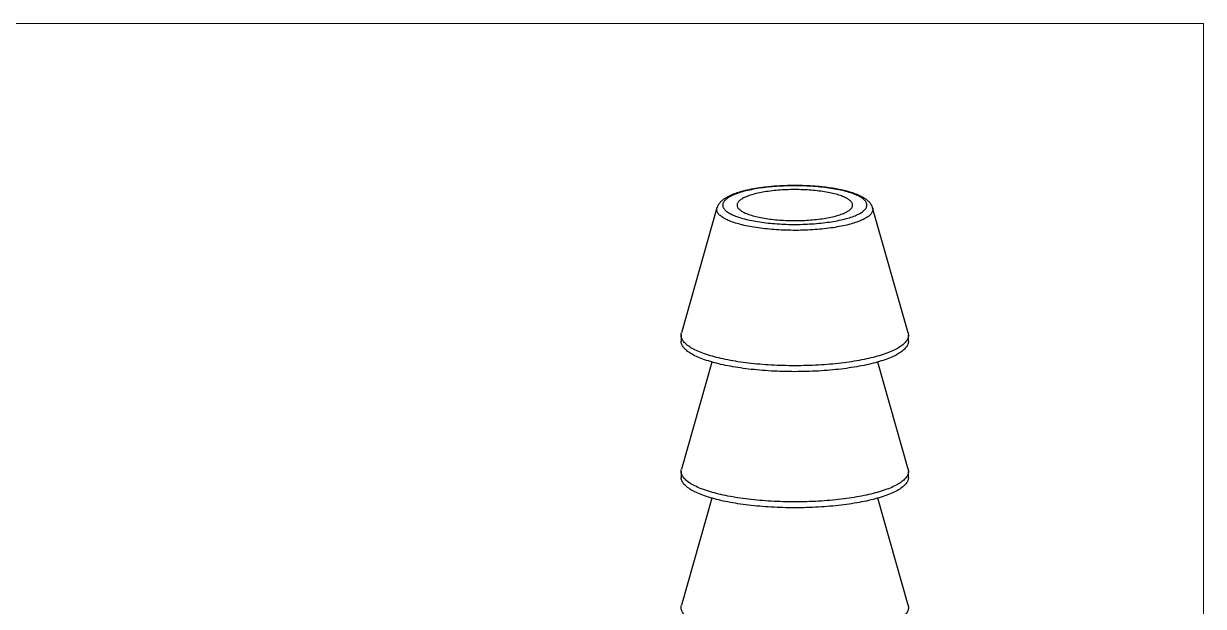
# Model space of a CAD drawing. Header units: inches. Extents: x 0.08 to 3.4, y 0.08 to 2.61.
# Drawn here: x 2.9155 to 3.3955, y 2.3687 to 2.6058 of the extents above; entities that cross this region are included whole.
import ezdxf

# ---------------------------------------------------------------- set-up
doc = ezdxf.new("R2010")
doc.units = ezdxf.units.IN
doc.header["$LTSCALE"] = 0.31586
doc.header["$MEASUREMENT"] = 0
doc.linetypes.add('SLD-Solid', pattern=[0])

msp = doc.modelspace()

# ---------------------------------------------------------------- linework, layer by layer
at = {"color": 7, "linetype": 'SLD-Solid', "lineweight": 18}
for p, q in [((3.395495, 2.605845), (0.078965, 2.605845)), ((3.395495, 0.078965), (3.395495, 2.605845))]:
    msp.add_line(p, q, dxfattribs=at)
at = {"color": 7, "linetype": 'SLD-Solid', "lineweight": 25}
for p, q in [((3.1975849, 2.5308584), (3.1831295, 2.4799401)), ((3.2609036, 2.5308629), (3.2609049, 2.5308584)), ((3.2753602, 2.4799401), (3.2609049, 2.5308584)), ((3.1829963, 2.4790004), (3.1829963, 2.4765918)), ((3.2754934, 2.4765918), (3.2754934, 2.4790004)), ((3.1955002, 2.4681188), (3.1831295, 2.4245438)), ((3.2753602, 2.4245438), (3.2629896, 2.4681188)), ((3.1829963, 2.4236041), (3.1829963, 2.4211956)), ((3.2754934, 2.4211956), (3.2754934, 2.4236041)), ((3.1955002, 2.4127226), (3.1831295, 2.3691475)), ((3.2753602, 2.3691475), (3.2629896, 2.4127226))]:
    msp.add_line(p, q, dxfattribs=at)
at = {"color": 7, "linetype": 'SLD-Solid', "lineweight": 25, "flags": 128}
for points in [[(3.2499911, 2.5375462), (3.2493048, 2.5377242), (3.2485973, 2.5378961), (3.2478692, 2.5380617), (3.2471215, 2.5382209), (3.2463547, 2.5383735), (3.2455699, 2.5385193), (3.2447677, 2.5386582), (3.2439491, 2.5387901), (3.2431149, 2.5389147), (3.242266, 2.539032), (3.2414034, 2.5391418), (3.2405278, 2.539244), (3.2396403, 2.5393386), (3.2387417, 2.5394253), (3.2378331, 2.5395042), (3.2369154, 2.5395751), (3.2359895, 2.539638), (3.2350565, 2.5396927), (3.2341174, 2.5397393), (3.2331731, 2.5397777), (3.2322246, 2.5398079), (3.231273, 2.5398297), (3.2303192, 2.5398432), (3.2293643, 2.5398484), (3.2284092, 2.5398453), (3.2274551, 2.5398339), (3.2265028, 2.5398141), (3.2255534, 2.539786), (3.224608, 2.5397497), (3.2236675, 2.5397052), (3.2227328, 2.5396524), (3.2218051, 2.5395916), (3.2208853, 2.5395227), (3.2199743, 2.5394458), (3.2190731, 2.539361), (3.2181828, 2.5392684), (3.2173041, 2.5391681), (3.2164381, 2.5390601), (3.2155857, 2.5389447), (3.2147478, 2.5388219), (3.2139252, 2.5386919), (3.2131188, 2.5385547), (3.2123296, 2.5384106), (3.2115582, 2.5382597), (3.2108056, 2.5381021), (3.2100726, 2.5379381), (3.2093599, 2.5377678), (3.2086682, 2.5375913), (3.2079983, 2.5374089), (3.207351, 2.5372207), (3.2067269, 2.537027), (3.2061266, 2.536828), (3.2055508, 2.5366238), (3.2050002, 2.5364148), (3.2044752, 2.536201), (3.2039765, 2.5359828), (3.2035046, 2.5357603), (3.2030599, 2.5355338), (3.202643, 2.5353036), (3.2022543, 2.5350699), (3.2018942, 2.5348329), (3.201563, 2.5345929), (3.2012612, 2.5343501), (3.2009891, 2.5341048), (3.2007469, 2.5338573), (3.2005349, 2.5336078), (3.2003533, 2.5333565), (3.2002024, 2.5331039), (3.2000822, 2.53285), (3.199993, 2.5325953), (3.1999347, 2.5323398), (3.1999075, 2.5320841), (3.1999114, 2.5318282), (3.1999463, 2.5315725), (3.2000124, 2.5313172), (3.2001094, 2.5310626), (3.2002372, 2.530809), (3.2003959, 2.5305567), (3.2005851, 2.5303059), (3.2008046, 2.5300569), (3.2010543, 2.5298099), (3.2013339, 2.5295652), (3.2016431, 2.5293231), (3.2019815, 2.5290838), (3.2023488, 2.5288476), (3.2027446, 2.5286147), (3.2031685, 2.5283854), (3.20362, 2.5281599), (3.2040987, 2.5279385), (3.204604, 2.5277213), (3.2051355, 2.5275087), (3.2056924, 2.5273009), (3.2062744, 2.5270979), (3.2068807, 2.5269002), (3.2075107, 2.5267079), (3.2081637, 2.5265212), (3.2088391, 2.5263402), (3.2095361, 2.5261653), (3.210254, 2.5259965), (3.210992, 2.5258341), (3.2117493, 2.5256781), (3.2125252, 2.5255289), (3.2133188, 2.5253865), (3.2141293, 2.5252512), (3.2149558, 2.5251229), (3.2157975, 2.5250019), (3.2166534, 2.5248884), (3.2175226, 2.5247823), (3.2184043, 2.5246839), (3.2192975, 2.5245933), (3.2202012, 2.5245104), (3.2211144, 2.5244355), (3.2220363, 2.5243686), (3.2229659, 2.5243098), (3.2239021, 2.5242591), (3.2248439, 2.5242166), (3.2257905, 2.5241824), (3.2267406, 2.5241564), (3.2276935, 2.5241387), (3.2286479, 2.5241293), (3.2296031, 2.5241283), (3.2305578, 2.5241356), (3.2315111, 2.5241512), (3.2324621, 2.5241751), (3.2334096, 2.5242073), (3.2343527, 2.5242477), (3.2352904, 2.5242964), (3.2362217, 2.5243532), (3.2371456, 2.5244181), (3.2380611, 2.524491), (3.2389673, 2.5245718), (3.2398632, 2.5246605), (3.2407478, 2.524757), (3.2416203, 2.5248612), (3.2424796, 2.5249729), (3.2433249, 2.525092), (3.2441553, 2.5252184), (3.2449698, 2.525352), (3.2457678, 2.5254927), (3.2465482, 2.5256402), (3.2473102, 2.5257945), (3.2480531, 2.5259553), (3.2487761, 2.5261225), (3.2494784, 2.5262959), (3.2501593, 2.5264754), (3.2508179, 2.5266607), (3.2514538, 2.5268516), (3.252066, 2.527048), (3.2526541, 2.5272497), (3.2532174, 2.5274563), (3.2537553, 2.5276678), (3.2542672, 2.5278838), (3.2547526, 2.5281042), (3.255211, 2.5283287), (3.2556418, 2.528557), (3.2560447, 2.528789), (3.2564191, 2.5290244), (3.2567648, 2.529263), (3.2570813, 2.5295044), (3.2573683, 2.5297485), (3.2576255, 2.5299949), (3.2578526, 2.5302435), (3.2580495, 2.5304938), (3.2582157, 2.5307458), (3.2583513, 2.5309991), (3.258456, 2.5312535), (3.2585298, 2.5315086), (3.2585726, 2.5317642), (3.2585842, 2.5320201), (3.2585648, 2.5322759), (3.2585143, 2.5325315), (3.2584328, 2.5327864), (3.2583203, 2.5330405), (3.258177, 2.5332935), (3.2580031, 2.5335451), (3.2577987, 2.5337951), (3.257564, 2.5340431), (3.2572994, 2.534289), (3.2570049, 2.5345324), (3.2566811, 2.5347731), (3.2563282, 2.5350109), (3.2559466, 2.5352455), (3.2555367, 2.5354766), (3.2550989, 2.535704), (3.2546338, 2.5359275), (3.2541417, 2.5361468), (3.2536233, 2.5363618), (3.253079, 2.536572), (3.2525094, 2.5367774), (3.2519152, 2.5369778), (3.251297, 2.5371728), (3.2506554, 2.5373624), (3.2499911, 2.5375462)], [(3.2458614, 2.5275364), (3.2464538, 2.5277009), (3.2470235, 2.5278712), (3.2475697, 2.5280468), (3.2480918, 2.5282277), (3.248589, 2.5284135), (3.2490608, 2.5286041), (3.2495063, 2.5287991), (3.2499252, 2.5289983), (3.2503168, 2.5292014), (3.2506806, 2.5294083), (3.2510161, 2.5296185), (3.2513229, 2.5298319), (3.2516006, 2.5300481), (3.2518488, 2.5302668), (3.2520672, 2.5304878), (3.2522555, 2.5307109), (3.2524134, 2.5309355), (3.2525408, 2.5311616), (3.2526374, 2.5313888), (3.2527032, 2.5316168), (3.2527381, 2.5318452), (3.252742, 2.5320738), (3.2527148, 2.5323024), (3.2526568, 2.5325305), (3.2525678, 2.5327579), (3.2524481, 2.5329843), (3.2522978, 2.5332093), (3.2521171, 2.5334328), (3.2519062, 2.5336543), (3.2516654, 2.5338737), (3.2513951, 2.5340906), (3.2510955, 2.5343046), (3.2507671, 2.5345157), (3.2504104, 2.5347234), (3.2500257, 2.5349275), (3.2496136, 2.5351277), (3.2491746, 2.5353238), (3.2487094, 2.5355155), (3.2482185, 2.5357025), (3.2477025, 2.5358846), (3.2471623, 2.5360616), (3.2465984, 2.5362332), (3.2460115, 2.5363992), (3.2454026, 2.5365594), (3.2447724, 2.5367136), (3.2441217, 2.5368615), (3.2434514, 2.5370031), (3.2427623, 2.5371379), (3.2420554, 2.5372661), (3.2413316, 2.5373872), (3.2405919, 2.5375012), (3.2398372, 2.537608), (3.2390685, 2.5377073), (3.2382869, 2.5377991), (3.2374934, 2.5378832), (3.2366889, 2.5379596), (3.2358747, 2.5380281), (3.2350517, 2.5380886), (3.2342211, 2.538141), (3.2333838, 2.5381854), (3.2325412, 2.5382216), (3.2316941, 2.5382495), (3.2308439, 2.5382692), (3.2299915, 2.5382806), (3.2291382, 2.5382837), (3.228285, 2.5382786), (3.2274331, 2.5382651), (3.2265835, 2.5382433), (3.2257375, 2.5382133), (3.2248961, 2.5381751), (3.2240604, 2.5381287), (3.2232316, 2.5380742), (3.2224106, 2.5380117), (3.2215988, 2.5379412), (3.2207969, 2.5378629), (3.2200063, 2.5377769), (3.2192278, 2.5376832), (3.2184625, 2.537582), (3.2177115, 2.5374734), (3.2169756, 2.5373576), (3.216256, 2.5372347), (3.2155535, 2.5371049), (3.214869, 2.5369683), (3.2142035, 2.5368252), (3.2135578, 2.5366756), (3.2129329, 2.5365199), (3.2123294, 2.5363583), (3.2117483, 2.5361908), (3.2111902, 2.5360179), (3.2106559, 2.5358396), (3.2101462, 2.5356562), (3.2096616, 2.535468), (3.2092029, 2.5352752), (3.2087706, 2.535078), (3.2083653, 2.5348768), (3.2079876, 2.5346718), (3.2076379, 2.5344632), (3.2073166, 2.5342514), (3.2070244, 2.5340366), (3.2067614, 2.5338191), (3.206528, 2.5335991), (3.2063247, 2.5333771), (3.2061515, 2.5331532), (3.2060088, 2.5329278), (3.2058968, 2.5327011), (3.2058156, 2.5324735), (3.2057652, 2.5322453), (3.2057459, 2.5320167), (3.2057575, 2.5317881), (3.2058001, 2.5315597), (3.2058736, 2.5313319), (3.205978, 2.531105), (3.206113, 2.5308792), (3.2062785, 2.5306549), (3.2064744, 2.5304324), (3.2067002, 2.5302119), (3.2069558, 2.5299938), (3.2072408, 2.5297782), (3.2075549, 2.5295656), (3.2078975, 2.5293562), (3.2082683, 2.5291503), (3.2086667, 2.5289481), (3.2090923, 2.5287499), (3.2095445, 2.528556), (3.2100227, 2.5283666), (3.2105262, 2.528182), (3.2110544, 2.5280024), (3.2116065, 2.5278281), (3.212182, 2.5276593), (3.21278, 2.5274961), (3.2133996, 2.5273389), (3.2140402, 2.5271878), (3.2147008, 2.5270431), (3.2153806, 2.5269049), (3.2160787, 2.5267733), (3.2167942, 2.5266487), (3.2175261, 2.5265311), (3.2182734, 2.5264207), (3.2190352, 2.5263176), (3.2198105, 2.5262221), (3.2205982, 2.5261341), (3.2213973, 2.5260538), (3.2222068, 2.5259814), (3.2230255, 2.5259169), (3.2238525, 2.5258604), (3.2246866, 2.525812), (3.2255266, 2.5257717), (3.2263716, 2.5257396), (3.2272204, 2.5257158), (3.2280718, 2.5257002), (3.2289248, 2.525693), (3.2297783, 2.525694), (3.230631, 2.5257034), (3.2314818, 2.525721), (3.2323298, 2.5257469), (3.2331736, 2.525781), (3.2340123, 2.5258233), (3.2348447, 2.5258738), (3.2356697, 2.5259323), (3.2364863, 2.5259988), (3.2372932, 2.5260732), (3.2380896, 2.5261554), (3.2388743, 2.5262452), (3.2396463, 2.5263427), (3.2404046, 2.5264476), (3.2411482, 2.5265598), (3.241876, 2.5266792), (3.2425872, 2.5268056), (3.2432808, 2.5269388), (3.2439559, 2.5270787), (3.2446116, 2.527225), (3.245247, 2.5273777), (3.2458614, 2.5275364)], [(3.2753602, 2.4799401), (3.27543, 2.4796488), (3.2754776, 2.4793247), (3.2754934, 2.4790004), (3.2754776, 2.478676), (3.27543, 2.4783519), (3.2753508, 2.4780282), (3.2752401, 2.4777052), (3.2750978, 2.4773831), (3.274924, 2.4770621), (3.274719, 2.4767424), (3.2744828, 2.4764243), (3.2742156, 2.4761079), (3.2739175, 2.4757935), (3.2735889, 2.4754813), (3.2732299, 2.4751715), (3.2728407, 2.4748643), (3.2724216, 2.47456), (3.271973, 2.4742587), (3.271495, 2.4739607), (3.2709881, 2.4736661), (3.2704526, 2.4733752), (3.2698889, 2.4730881), (3.2692973, 2.4728051), (3.2686782, 2.4725264), (3.2680322, 2.472252), (3.2673595, 2.4719823), (3.2666607, 2.4717174), (3.2659363, 2.4714575), (3.2651867, 2.4712028), (3.2644125, 2.4709534), (3.2636142, 2.4707095), (3.2627924, 2.4704713), (3.2619475, 2.470239), (3.2610803, 2.4700126), (3.2601912, 2.4697924), (3.2592809, 2.4695786), (3.25835, 2.4693712), (3.2573992, 2.4691703), (3.2564291, 2.4689763), (3.2554403, 2.468789), (3.2544336, 2.4686088), (3.2534097, 2.4684357), (3.2523691, 2.4682699), (3.2513128, 2.4681114), (3.2502413, 2.4679604), (3.2491554, 2.4678169), (3.2480559, 2.4676811), (3.2469434, 2.4675531), (3.2458189, 2.4674329), (3.244683, 2.4673206), (3.2435365, 2.4672163), (3.2423802, 2.4671201), (3.2412149, 2.4670321), (3.2400414, 2.4669522), (3.2388605, 2.4668806), (3.237673, 2.4668174), (3.2364797, 2.4667624), (3.2352815, 2.4667159), (3.2340792, 2.4666778), (3.2328735, 2.4666481), (3.2316653, 2.4666269), (3.2304555, 2.4666141), (3.2292449, 2.4666099), (3.2280342, 2.4666141), (3.2268244, 2.4666269), (3.2256163, 2.4666481), (3.2244106, 2.4666778), (3.2232082, 2.4667159), (3.22201, 2.4667624), (3.2208168, 2.4668174), (3.2196293, 2.4668806), (3.2184484, 2.4669522), (3.2172749, 2.4670321), (3.2161096, 2.4671201), (3.2149533, 2.4672163), (3.2138068, 2.4673206), (3.2126709, 2.4674329), (3.2115463, 2.4675531), (3.2104339, 2.4676811), (3.2093344, 2.4678169), (3.2082485, 2.4679604), (3.207177, 2.4681114), (3.2061206, 2.4682699), (3.2050801, 2.4684357), (3.2040561, 2.4686088), (3.2030494, 2.468789), (3.2020607, 2.4689763), (3.2010906, 2.4691703), (3.2001397, 2.4693712), (3.1992089, 2.4695786), (3.1982986, 2.4697924), (3.1974095, 2.4700126), (3.1965422, 2.470239), (3.1956974, 2.4704713), (3.1948755, 2.4707095), (3.1940772, 2.4709534), (3.193303, 2.4712028), (3.1925534, 2.4714575), (3.191829, 2.4717174), (3.1911303, 2.4719823), (3.1904576, 2.472252), (3.1898115, 2.4725264), (3.1891925, 2.4728051), (3.1886009, 2.4730881), (3.1880371, 2.4733752), (3.1875016, 2.4736661), (3.1869947, 2.4739607), (3.1865168, 2.4742587), (3.1860682, 2.47456), (3.1856491, 2.4748643), (3.1852599, 2.4751715), (3.1849009, 2.4754813), (3.1845722, 2.4757935), (3.1842742, 2.4761079), (3.184007, 2.4764243), (3.1837708, 2.4767424), (3.1835657, 2.4770621), (3.183392, 2.4773831), (3.1832497, 2.4777052), (3.1831389, 2.4780282), (3.1830597, 2.4783519), (3.1830122, 2.478676), (3.1829963, 2.4790004), (3.1830122, 2.4793247), (3.1830597, 2.4796488), (3.1831295, 2.4799401)], [(3.2754934, 2.4765918), (3.2754776, 2.4762675), (3.27543, 2.4759434), (3.2753508, 2.4756197), (3.2752401, 2.4752967), (3.2750978, 2.4749746), (3.274924, 2.4746535), (3.274719, 2.4743339), (3.2744828, 2.4740157), (3.2742156, 2.4736993), (3.2739175, 2.4733849), (3.2735889, 2.4730728), (3.2732299, 2.472763), (3.2728407, 2.4724558), (3.2724216, 2.4721515), (3.271973, 2.4718502), (3.271495, 2.4715522), (3.2709881, 2.4712576), (3.2704526, 2.4709667), (3.2698889, 2.4706796), (3.2692973, 2.4703966), (3.2686782, 2.4701178), (3.2680322, 2.4698435), (3.2673595, 2.4695738), (3.2666607, 2.4693089), (3.2659363, 2.469049), (3.2651867, 2.4687943), (3.2644125, 2.4685449), (3.2636142, 2.468301), (3.2627924, 2.4680628), (3.2619475, 2.4678304), (3.2610803, 2.4676041), (3.2601912, 2.4673839), (3.2592809, 2.46717), (3.25835, 2.4669626), (3.2573992, 2.4667618), (3.2564291, 2.4665677), (3.2554403, 2.4663805), (3.2544336, 2.4662003), (3.2534097, 2.4660272), (3.2523691, 2.4658614), (3.2513128, 2.4657029), (3.2502413, 2.4655518), (3.2491554, 2.4654084), (3.2480559, 2.4652726), (3.2469434, 2.4651445), (3.2458189, 2.4650243), (3.244683, 2.4649121), (3.2435365, 2.4648078), (3.2423802, 2.4647116), (3.2412149, 2.4646235), (3.2400414, 2.4645437), (3.2388605, 2.4644721), (3.237673, 2.4644088), (3.2364797, 2.4643539), (3.2352815, 2.4643074), (3.2340792, 2.4642692), (3.2328735, 2.4642395), (3.2316653, 2.4642183), (3.2304555, 2.4642056), (3.2292449, 2.4642014), (3.2280342, 2.4642056), (3.2268244, 2.4642183), (3.2256163, 2.4642395), (3.2244106, 2.4642692), (3.2232082, 2.4643074), (3.22201, 2.4643539), (3.2208168, 2.4644088), (3.2196293, 2.4644721), (3.2184484, 2.4645437), (3.2172749, 2.4646235), (3.2161096, 2.4647116), (3.2149533, 2.4648078), (3.2138068, 2.4649121), (3.2126709, 2.4650243), (3.2115463, 2.4651445), (3.2104339, 2.4652726), (3.2093344, 2.4654084), (3.2082485, 2.4655518), (3.207177, 2.4657029), (3.2061206, 2.4658614), (3.2050801, 2.4660272), (3.2040561, 2.4662003), (3.2030494, 2.4663805), (3.2020607, 2.4665677), (3.2010906, 2.4667618), (3.2001397, 2.4669626), (3.1992089, 2.46717), (3.1982986, 2.4673839), (3.1974095, 2.4676041), (3.1965422, 2.4678304), (3.1956974, 2.4680628), (3.1948755, 2.468301), (3.1940772, 2.4685449), (3.193303, 2.4687943), (3.1925534, 2.469049), (3.191829, 2.4693089), (3.1911303, 2.4695738), (3.1904576, 2.4698435), (3.1898115, 2.4701178), (3.1891925, 2.4703966), (3.1886009, 2.4706796), (3.1880371, 2.4709667), (3.1875016, 2.4712576), (3.1869947, 2.4715522), (3.1865168, 2.4718502), (3.1860682, 2.4721515), (3.1856491, 2.4724558), (3.1852599, 2.472763), (3.1849009, 2.4730728), (3.1845722, 2.4733849), (3.1842742, 2.4736993), (3.184007, 2.4740157), (3.1837708, 2.4743339), (3.1835657, 2.4746535), (3.183392, 2.4749746), (3.1832497, 2.4752967), (3.1831389, 2.4756197), (3.1830597, 2.4759434), (3.1830122, 2.4762675), (3.1829963, 2.4765918)], [(3.2753602, 2.4245438), (3.27543, 2.4242526), (3.2754776, 2.4239285), (3.2754934, 2.4236041), (3.2754776, 2.4232798), (3.27543, 2.4229557), (3.2753508, 2.422632), (3.2752401, 2.422309), (3.2750978, 2.4219868), (3.274924, 2.4216658), (3.274719, 2.4213461), (3.2744828, 2.421028), (3.2742156, 2.4207116), (3.2739175, 2.4203972), (3.2735889, 2.420085), (3.2732299, 2.4197752), (3.2728407, 2.4194681), (3.2724216, 2.4191638), (3.271973, 2.4188625), (3.271495, 2.4185645), (3.2709881, 2.4182699), (3.2704526, 2.417979), (3.2698889, 2.4176919), (3.2692973, 2.4174089), (3.2686782, 2.4171301), (3.2680322, 2.4168558), (3.2673595, 2.4165861), (3.2666607, 2.4163212), (3.2659363, 2.4160613), (3.2651867, 2.4158065), (3.2644125, 2.4155571), (3.2636142, 2.4153133), (3.2627924, 2.4150751), (3.2619475, 2.4148427), (3.2610803, 2.4146164), (3.2601912, 2.4143962), (3.2592809, 2.4141823), (3.25835, 2.4139749), (3.2573992, 2.4137741), (3.2564291, 2.41358), (3.2554403, 2.4133928), (3.2544336, 2.4132126), (3.2534097, 2.4130395), (3.2523691, 2.4128736), (3.2513128, 2.4127151), (3.2502413, 2.4125641), (3.2491554, 2.4124206), (3.2480559, 2.4122848), (3.2469434, 2.4121568), (3.2458189, 2.4120366), (3.244683, 2.4119243), (3.2435365, 2.4118201), (3.2423802, 2.4117239), (3.2412149, 2.4116358), (3.2400414, 2.411556), (3.2388605, 2.4114844), (3.237673, 2.4114211), (3.2364797, 2.4113662), (3.2352815, 2.4113196), (3.2340792, 2.4112815), (3.2328735, 2.4112518), (3.2316653, 2.4112306), (3.2304555, 2.4112179), (3.2292449, 2.4112136), (3.2280342, 2.4112179), (3.2268244, 2.4112306), (3.2256163, 2.4112518), (3.2244106, 2.4112815), (3.2232082, 2.4113196), (3.22201, 2.4113662), (3.2208168, 2.4114211), (3.2196293, 2.4114844), (3.2184484, 2.411556), (3.2172749, 2.4116358), (3.2161096, 2.4117239), (3.2149533, 2.4118201), (3.2138068, 2.4119243), (3.2126709, 2.4120366), (3.2115463, 2.4121568), (3.2104339, 2.4122848), (3.2093344, 2.4124206), (3.2082485, 2.4125641), (3.207177, 2.4127151), (3.2061206, 2.4128736), (3.2050801, 2.4130395), (3.2040561, 2.4132126), (3.2030494, 2.4133928), (3.2020607, 2.41358), (3.2010906, 2.4137741), (3.2001397, 2.4139749), (3.1992089, 2.4141823), (3.1982986, 2.4143962), (3.1974095, 2.4146164), (3.1965422, 2.4148427), (3.1956974, 2.4150751), (3.1948755, 2.4153133), (3.1940772, 2.4155571), (3.193303, 2.4158065), (3.1925534, 2.4160613), (3.191829, 2.4163212), (3.1911303, 2.4165861), (3.1904576, 2.4168558), (3.1898115, 2.4171301), (3.1891925, 2.4174089), (3.1886009, 2.4176919), (3.1880371, 2.417979), (3.1875016, 2.4182699), (3.1869947, 2.4185645), (3.1865168, 2.4188625), (3.1860682, 2.4191638), (3.1856491, 2.4194681), (3.1852599, 2.4197752), (3.1849009, 2.420085), (3.1845722, 2.4203972), (3.1842742, 2.4207116), (3.184007, 2.421028), (3.1837708, 2.4213461), (3.1835657, 2.4216658), (3.183392, 2.4219868), (3.1832497, 2.422309), (3.1831389, 2.422632), (3.1830597, 2.4229557), (3.1830122, 2.4232798), (3.1829963, 2.4236041), (3.1830122, 2.4239285), (3.1830597, 2.4242526), (3.1831295, 2.4245438)], [(3.2754934, 2.4211956), (3.2754776, 2.4208712), (3.27543, 2.4205471), (3.2753508, 2.4202234), (3.2752401, 2.4199004), (3.2750978, 2.4195783), (3.274924, 2.4192573), (3.274719, 2.4189376), (3.2744828, 2.4186195), (3.2742156, 2.4183031), (3.2739175, 2.4179887), (3.2735889, 2.4176765), (3.2732299, 2.4173667), (3.2728407, 2.4170596), (3.2724216, 2.4167552), (3.271973, 2.416454), (3.271495, 2.4161559), (3.2709881, 2.4158613), (3.2704526, 2.4155704), (3.2698889, 2.4152834), (3.2692973, 2.4150003), (3.2686782, 2.4147216), (3.2680322, 2.4144472), (3.2673595, 2.4141775), (3.2666607, 2.4139126), (3.2659363, 2.4136527), (3.2651867, 2.413398), (3.2644125, 2.4131486), (3.2636142, 2.4129047), (3.2627924, 2.4126665), (3.2619475, 2.4124342), (3.2610803, 2.4122078), (3.2601912, 2.4119877), (3.2592809, 2.4117738), (3.25835, 2.4115664), (3.2573992, 2.4113655), (3.2564291, 2.4111715), (3.2554403, 2.4109843), (3.2544336, 2.410804), (3.2534097, 2.410631), (3.2523691, 2.4104651), (3.2513128, 2.4103066), (3.2502413, 2.4101556), (3.2491554, 2.4100121), (3.2480559, 2.4098763), (3.2469434, 2.4097483), (3.2458189, 2.4096281), (3.244683, 2.4095158), (3.2435365, 2.4094115), (3.2423802, 2.4093153), (3.2412149, 2.4092273), (3.2400414, 2.4091474), (3.2388605, 2.4090759), (3.237673, 2.4090126), (3.2364797, 2.4089576), (3.2352815, 2.4089111), (3.2340792, 2.408873), (3.2328735, 2.4088433), (3.2316653, 2.4088221), (3.2304555, 2.4088093), (3.2292449, 2.4088051), (3.2280342, 2.4088093), (3.2268244, 2.4088221), (3.2256163, 2.4088433), (3.2244106, 2.408873), (3.2232082, 2.4089111), (3.22201, 2.4089576), (3.2208168, 2.4090126), (3.2196293, 2.4090759), (3.2184484, 2.4091474), (3.2172749, 2.4092273), (3.2161096, 2.4093153), (3.2149533, 2.4094115), (3.2138068, 2.4095158), (3.2126709, 2.4096281), (3.2115463, 2.4097483), (3.2104339, 2.4098763), (3.2093344, 2.4100121), (3.2082485, 2.4101556), (3.207177, 2.4103066), (3.2061206, 2.4104651), (3.2050801, 2.410631), (3.2040561, 2.410804), (3.2030494, 2.4109843), (3.2020607, 2.4111715), (3.2010906, 2.4113655), (3.2001397, 2.4115664), (3.1992089, 2.4117738), (3.1982986, 2.4119877), (3.1974095, 2.4122078), (3.1965422, 2.4124342), (3.1956974, 2.4126665), (3.1948755, 2.4129047), (3.1940772, 2.4131486), (3.193303, 2.413398), (3.1925534, 2.4136527), (3.191829, 2.4139126), (3.1911303, 2.4141775), (3.1904576, 2.4144472), (3.1898115, 2.4147216), (3.1891925, 2.4150003), (3.1886009, 2.4152834), (3.1880371, 2.4155704), (3.1875016, 2.4158613), (3.1869947, 2.4161559), (3.1865168, 2.416454), (3.1860682, 2.4167552), (3.1856491, 2.4170596), (3.1852599, 2.4173667), (3.1849009, 2.4176765), (3.1845722, 2.4179887), (3.1842742, 2.4183031), (3.184007, 2.4186195), (3.1837708, 2.4189376), (3.1835657, 2.4192573), (3.183392, 2.4195783), (3.1832497, 2.4199004), (3.1831389, 2.4202234), (3.1830597, 2.4205471), (3.1830122, 2.4208712), (3.1829963, 2.4211956)], [(3.2753602, 2.3691475), (3.27543, 2.3688563), (3.2754776, 2.3685322), (3.2754934, 2.3682079), (3.2754776, 2.3678835), (3.27543, 2.3675594), (3.2753508, 2.3672357), (3.2752401, 2.3669127), (3.2750978, 2.3665906), (3.274924, 2.3662696), (3.274719, 2.3659499), (3.2744828, 2.3656317), (3.2742156, 2.3653154), (3.2739175, 2.365001), (3.2735889, 2.3646888), (3.2732299, 2.364379), (3.2728407, 2.3640718), (3.2724216, 2.3637675), (3.271973, 2.3634662), (3.271495, 2.3631682), (3.2709881, 2.3628736), (3.2704526, 2.3625827), (3.2698889, 2.3622956), (3.2692973, 2.3620126), (3.2686782, 2.3617339), (3.2680322, 2.3614595), (3.2673595, 2.3611898), (3.2666607, 2.3609249), (3.2659363, 2.360665), (3.2651867, 2.3604103), (3.2644125, 2.3601609), (3.2636142, 2.359917), (3.2627924, 2.3596788), (3.2619475, 2.3594465), (3.2610803, 2.3592201), (3.2601912, 2.3589999), (3.2592809, 2.3587861), (3.25835, 2.3585786), (3.2573992, 2.3583778), (3.2564291, 2.3581837), (3.2554403, 2.3579965), (3.2544336, 2.3578163), (3.2534097, 2.3576432), (3.2523691, 2.3574774), (3.2513128, 2.3573189), (3.2502413, 2.3571679), (3.2491554, 2.3570244), (3.2480559, 2.3568886), (3.2469434, 2.3567605), (3.2458189, 2.3566403), (3.244683, 2.3565281), (3.2435365, 2.3564238), (3.2423802, 2.3563276), (3.2412149, 2.3562396), (3.2400414, 2.3561597), (3.2388605, 2.3560881), (3.237673, 2.3560249), (3.2364797, 2.3559699), (3.2352815, 2.3559234), (3.2340792, 2.3558852), (3.2328735, 2.3558556), (3.2316653, 2.3558344), (3.2304555, 2.3558216), (3.2292449, 2.3558174), (3.2280342, 2.3558216), (3.2268244, 2.3558344), (3.2256163, 2.3558556), (3.2244106, 2.3558852), (3.2232082, 2.3559234), (3.22201, 2.3559699), (3.2208168, 2.3560249), (3.2196293, 2.3560881), (3.2184484, 2.3561597), (3.2172749, 2.3562396), (3.2161096, 2.3563276), (3.2149533, 2.3564238), (3.2138068, 2.3565281), (3.2126709, 2.3566403), (3.2115463, 2.3567605), (3.2104339, 2.3568886), (3.2093344, 2.3570244), (3.2082485, 2.3571679), (3.207177, 2.3573189), (3.2061206, 2.3574774), (3.2050801, 2.3576432), (3.2040561, 2.3578163), (3.2030494, 2.3579965), (3.2020607, 2.3581837), (3.2010906, 2.3583778), (3.2001397, 2.3585786), (3.1992089, 2.3587861), (3.1982986, 2.3589999), (3.1974095, 2.3592201), (3.1965422, 2.3594465), (3.1956974, 2.3596788), (3.1948755, 2.359917), (3.1940772, 2.3601609), (3.193303, 2.3604103), (3.1925534, 2.360665), (3.191829, 2.3609249), (3.1911303, 2.3611898), (3.1904576, 2.3614595), (3.1898115, 2.3617339), (3.1891925, 2.3620126), (3.1886009, 2.3622956), (3.1880371, 2.3625827), (3.1875016, 2.3628736), (3.1869947, 2.3631682), (3.1865168, 2.3634662), (3.1860682, 2.3637675), (3.1856491, 2.3640718), (3.1852599, 2.364379), (3.1849009, 2.3646888), (3.1845722, 2.365001), (3.1842742, 2.3653154), (3.184007, 2.3656317), (3.1837708, 2.3659499), (3.1835657, 2.3662696), (3.183392, 2.3665906), (3.1832497, 2.3669127), (3.1831389, 2.3672357), (3.1830597, 2.3675594), (3.1830122, 2.3678835), (3.1829963, 2.3682079), (3.1830122, 2.3685322), (3.1830597, 2.3688563), (3.1831295, 2.3691475)]]:
    msp.add_lwpolyline(points, dxfattribs=at)
at = {"color": 8, "linetype": 'SLD-Solid', "lineweight": 25, "flags": 128}
msp.add_lwpolyline([(3.2609049, 2.5308584), (3.2609263, 2.5307779), (3.2609767, 2.5305124), (3.2609961, 2.5302465), (3.2609844, 2.5299807), (3.2609418, 2.529715), (3.2608682, 2.5294498), (3.2607636, 2.5291854), (3.2606283, 2.528922), (3.2604624, 2.5286598), (3.2602659, 2.5283992), (3.2600391, 2.5281403), (3.2597822, 2.5278835), (3.2594955, 2.5276289), (3.2591792, 2.5273769), (3.2588337, 2.5271276), (3.2584593, 2.5268814), (3.2580563, 2.5266384), (3.2576252, 2.5263989), (3.2571663, 2.5261631), (3.2566802, 2.5259313), (3.2561672, 2.5257036), (3.255628, 2.5254804), (3.2550629, 2.5252618), (3.2544727, 2.525048), (3.2538578, 2.5248393), (3.2532188, 2.5246358), (3.2525564, 2.5244378), (3.2518713, 2.5242454), (3.251164, 2.5240589), (3.2504353, 2.5238784), (3.249686, 2.523704), (3.2489166, 2.523536), (3.248128, 2.5233746), (3.247321, 2.5232198), (3.2464963, 2.5230719), (3.2456547, 2.5229309), (3.2447972, 2.5227971), (3.2439244, 2.5226704), (3.2430373, 2.5225512), (3.2421367, 2.5224395), (3.2412235, 2.5223353), (3.2402986, 2.5222389), (3.2393629, 2.5221502), (3.2384173, 2.5220694), (3.2374628, 2.5219966), (3.2365002, 2.5219318), (3.2355305, 2.5218751), (3.2345547, 2.5218265), (3.2335737, 2.5217862), (3.2325885, 2.521754), (3.2316, 2.5217302), (3.2306092, 2.5217146), (3.2296171, 2.5217073), (3.2286246, 2.5217084), (3.2276327, 2.5217177), (3.2266424, 2.5217354), (3.2256546, 2.5217613), (3.2246704, 2.5217955), (3.2236906, 2.5218379), (3.2227162, 2.5218885), (3.2217482, 2.5219472), (3.2207876, 2.5220141), (3.2198352, 2.5220889), (3.218892, 2.5221716), (3.2179589, 2.5222623), (3.2170369, 2.5223606), (3.2161267, 2.5224667), (3.2152294, 2.5225803), (3.2143458, 2.5227014), (3.2134767, 2.5228298), (3.2126231, 2.5229655), (3.2117857, 2.5231082), (3.2109653, 2.5232579), (3.2101628, 2.5234143), (3.209379, 2.5235774), (3.2086146, 2.523747), (3.2078703, 2.5239229), (3.2071469, 2.524105), (3.2064451, 2.524293), (3.2057656, 2.5244868), (3.205109, 2.5246862), (3.204476, 2.524891), (3.2038672, 2.525101), (3.2032832, 2.525316), (3.2027245, 2.5255358), (3.2021918, 2.5257601), (3.2016855, 2.5259888), (3.2012062, 2.5262217), (3.2007542, 2.5264584), (3.2003301, 2.5266988), (3.1999342, 2.5269426), (3.199567, 2.5271897), (3.1992287, 2.5274396), (3.1989198, 2.5276923), (3.1986405, 2.5279475), (3.1983911, 2.5282049), (3.1981719, 2.5284642), (3.197983, 2.5287252), (3.1978247, 2.5289877), (3.1976971, 2.5292514), (3.1976003, 2.5295161), (3.1975344, 2.5297814), (3.1974995, 2.5300471), (3.1974956, 2.530313), (3.1975228, 2.5305788), (3.1975809, 2.5308443), (3.1975849, 2.5308584)], dxfattribs=at)
at = {"color": 7, "linetype": 'SLD-Solid', "lineweight": 25}
for points, knots in [([(3.250638, 2.5375525), (3.2505189, 2.5375841), (3.2501694, 2.5376768), (3.249576, 2.5378256), (3.2488525, 2.5379964), (3.2481131, 2.5381602), (3.2473586, 2.538317), (3.2465895, 2.5384667), (3.2458062, 2.5386095), (3.2450094, 2.5387452), (3.2441996, 2.5388739), (3.2433774, 2.5389955), (3.2425436, 2.5391099), (3.2416986, 2.5392171), (3.2408432, 2.5393171), (3.2399781, 2.5394098), (3.239104, 2.5394952), (3.2382216, 2.5395733), (3.2373316, 2.5396439), (3.2364348, 2.5397071), (3.2355318, 2.5397628), (3.2346236, 2.539811), (3.2337108, 2.5398517), (3.2327942, 2.5398847), (3.2318745, 2.5399102), (3.2309527, 2.5399281), (3.2300294, 2.5399384), (3.2291055, 2.5399411), (3.2281817, 2.5399361), (3.2272589, 2.5399235), (3.2263377, 2.5399034), (3.2254192, 2.5398756), (3.2245039, 2.5398402), (3.2235927, 2.5397973), (3.2226864, 2.5397469), (3.2217857, 2.539689), (3.2208914, 2.5396236), (3.2200042, 2.5395508), (3.2191249, 2.5394706), (3.2182542, 2.5393831), (3.2173929, 2.5392883), (3.2165416, 2.5391863), (3.215701, 2.5390771), (3.2148718, 2.5389608), (3.2140546, 2.5388374), (3.2132501, 2.5387069), (3.2124588, 2.5385695), (3.2116815, 2.5384251), (3.2109186, 2.5382738), (3.2101706, 2.5381156), (3.2094382, 2.5379505), (3.2087217, 2.5377785), (3.2080216, 2.5375995), (3.2073384, 2.5374136), (3.2066723, 2.5372207), (3.2060238, 2.5370205), (3.2053932, 2.536813), (3.2047807, 2.5365979), (3.2041865, 2.5363749), (3.203611, 2.5361436), (3.2030542, 2.5359036), (3.2025165, 2.5356543), (3.2019982, 2.535395), (3.2014998, 2.5351249), (3.2010219, 2.5348432), (3.200566, 2.5345493), (3.2001339, 2.534243), (3.1997284, 2.5339247), (3.1993524, 2.5335954), (3.1990086, 2.5332571), (3.198699, 2.5329116), (3.1984245, 2.532561), (3.1981849, 2.5322068), (3.1979792, 2.53185), (3.1978073, 2.5314908), (3.197676, 2.5311631), (3.1976145, 2.5309505), (3.1975891, 2.5308627)], [0, 0, 0, 0, 0.00707982, 0.02076862, 0.03441961, 0.0480325, 0.0616114, 0.07515997, 0.08868145, 0.10217871, 0.1156543, 0.12911052, 0.14254941, 0.1559728, 0.16938235, 0.18277956, 0.1961658, 0.20954232, 0.22291026, 0.23627068, 0.24962457, 0.26297285, 0.27631639, 0.289656, 0.30299249, 0.31632659, 0.32965905, 0.34299058, 0.3563219, 0.36965356, 0.38298619, 0.39632049, 0.40965721, 0.42299709, 0.4363409, 0.44968946, 0.46304362, 0.47640428, 0.48977241, 0.50314903, 0.51653526, 0.52993232, 0.54334152, 0.55676432, 0.57020229, 0.58365722, 0.59713106, 0.61062599, 0.62414444, 0.63768917, 0.65126324, 0.66487011, 0.67851371, 0.69219843, 0.70592926, 0.71971178, 0.73355224, 0.74745756, 0.76143528, 0.77549336, 0.78963978, 0.80388178, 0.8182244, 0.83266794, 0.84720395, 0.86180892, 0.87642556, 0.89095231, 0.90526768, 0.91923529, 0.9327345, 0.94568959, 0.95808081, 0.9699357, 0.98131144, 0.99227879, 1, 1, 1, 1]), ([(3.2608994, 2.5308657), (3.260886, 2.5309154), (3.260841, 2.5310822), (3.2607372, 2.5313577), (3.2605895, 2.5316932), (3.2604141, 2.532023), (3.2602124, 2.5323485), (3.2599829, 2.53267), (3.2597244, 2.5329882), (3.2594355, 2.5333034), (3.2591147, 2.5336156), (3.2587612, 2.5339242), (3.2583751, 2.5342282), (3.2579575, 2.5345263), (3.2575105, 2.5348168), (3.2570365, 2.5350985), (3.2565383, 2.5353706), (3.256018, 2.5356327), (3.255477, 2.5358851), (3.2549163, 2.536128), (3.2543365, 2.536362), (3.2537381, 2.5365873), (3.2531215, 2.5368045), (3.252487, 2.5370139), (3.2518345, 2.5372154), (3.2512182, 2.5373948), (3.2508131, 2.5375049), (3.250638, 2.5375525)], [0, 0, 0, 0, 0.01366001, 0.045825, 0.07865924, 0.11235801, 0.14712017, 0.18314009, 0.22059249, 0.25960809, 0.30024025, 0.34242993, 0.38598553, 0.43059868, 0.47590174, 0.52154311, 0.56721165, 0.61270798, 0.65794645, 0.70289173, 0.74753907, 0.79190056, 0.83599646, 0.87985017, 0.92348545, 0.96692499, 1, 1, 1, 1])]:
    msp.add_open_spline(points, degree=3, knots=knots, dxfattribs=at)

doc.saveas('drawing.dxf')
